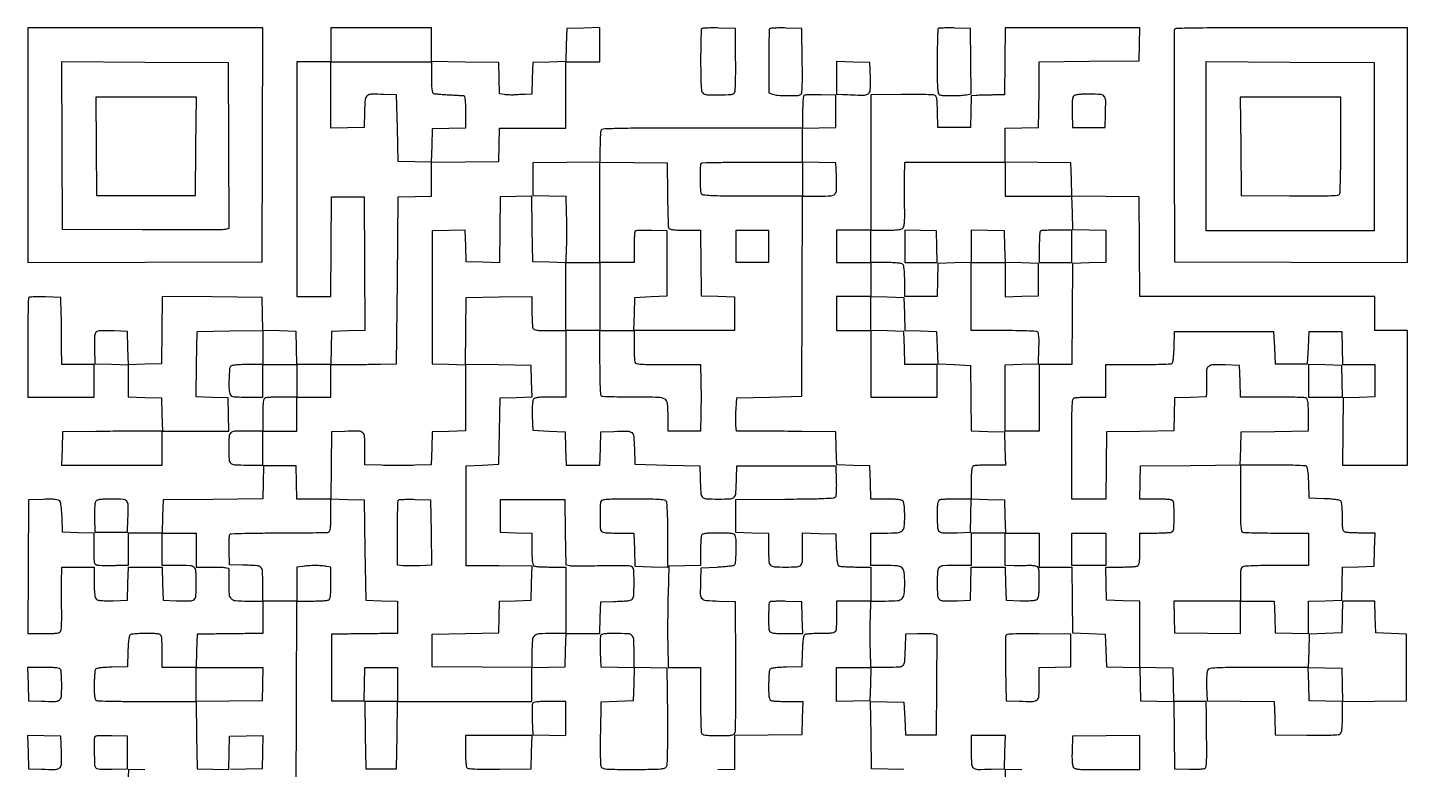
# Model space of a CAD drawing. Extents: x 179 to 1071, y 112 to 1107.
# Drawn here: x 179 to 1071, y 627 to 1107 of the extents above; entities that cross this region are included whole.
import ezdxf

# ---------------------------------------------------------------- set-up
doc = ezdxf.new("R2010")
doc.units = 0

msp = doc.modelspace()

# ---------------------------------------------------------------- linework, layer by layer
for points in [[(179, 1030.993714), (179, 954.987428), (254.75, 955.243714), (330.5, 955.5), (330.756286, 1031.25), (331.012572, 1107), (255.006286, 1107), (179, 1107)], [(223.235953, 1030.25), (223.5, 998.5), (255.5, 998.5), (287.5, 998.5), (287.764047, 1030.25), (288.028094, 1062), (255.5, 1062), (222.971906, 1062)], [(658, 965.5), (658, 955), (647.5, 955), (637, 955), (637, 965.5), (637, 976), (647.5, 976), (658, 976)], [(746, 965.534983), (746, 955), (756.534983, 955), (767.069966, 955), (766.784983, 965.25), (766.5, 975.5), (756.25, 975.784983), (746, 976.069966)], [(789, 965.533832), (789, 955), (800, 955), (811, 955), (811, 943.966168), (811, 932.932337), (821.75, 933.216168), (832.5, 933.5), (832.5, 944), (832.5, 954.5), (821.784613, 954.783481), (811.069227, 955.066961), (810.784613, 965.283481), (810.5, 975.5), (799.75, 975.783832), (789, 976.067663)], [(1007, 878.533832), (1007, 868), (1018.034983, 868), (1029.069966, 868), (1028.784983, 878.25), (1028.5, 888.5), (1017.75, 888.783832), (1007, 889.067663)], [(876, 769.5), (876, 759), (865, 759), (854, 759), (854, 769.5), (854, 780), (865, 780), (876, 780)], [(330.783832, 682.25), (330.5, 671.5), (309.25, 671.230112), (288, 670.960225), (288, 681.980112), (288, 693), (309.533832, 693), (331.067663, 693)], [(723.783832, 682.25), (723.5, 671.5), (712.75, 671.216168), (702, 670.932337), (702, 681.966168), (702, 693), (713.033832, 693), (724.067663, 693)], [(1028.784178, 681.715822), (1029.068357, 670.931643), (1018.284178, 671.215822), (1007.5, 671.5), (1007.215822, 682.284178), (1006.931643, 693.068357), (1017.715822, 692.784178), (1028.5, 692.5)]]:
    msp.add_lwpolyline(points, close=True)
for points in [[(375, 1096), (375, 1085), (364, 1085), (353, 1085), (353, 1009), (353, 933), (363.986147, 933), (374.972294, 933), (375.236147, 965.25), (375.5, 997.5), (386, 997.5), (396.5, 997.5), (396.760597, 954.283939), (397.021194, 911.067878), (386.260597, 910.783939), (375.5, 910.5), (375.216168, 899.75), (374.932337, 889), (364, 889), (353.067663, 889), (352.783832, 899.75), (352.5, 910.5), (341.783492, 910.783492), (331.066984, 911.066984), (330.783492, 921.783492), (330.5, 932.5), (298.269541, 932.763827), (266.039082, 933.027655), (265.769541, 911.263827), (265.5, 889.5), (254.784171, 889.216515), (244.068343, 888.93303), (243.784171, 899.716515), (243.5, 910.5), (235, 910.795054, 0.009619), (225.971409, 910.934656, 0.179386), (223.349379, 909.951391, 0.210395), (222.214168, 907.5543, 0.013848), (222.215323, 899.722245), (222.5, 889.5), (233.25, 889.216168), (244, 888.932337), (244, 878.5), (244, 868.067663), (254.75, 867.783832), (265.5, 867.5), (265.783832, 856.75), (266.067663, 846), (255.283832, 845.960909, 0.000784), (249.708194, 845.931953, 0.000245), (241.352126, 845.871347, 0.000245), (232.022277, 845.794522, 0.000271), (223, 845.710909), (201.5, 845.5), (201.216168, 834.75), (200.932337, 824), (233.466168, 824), (266, 824), (266, 835), (266, 846), (287.533832, 846), (309.067663, 846), (308.783832, 856.75), (308.5, 867.5), (298.230215, 867.785202), (287.96043, 868.070403), (288.230215, 889.285202), (288.5, 910.5), (309.75, 910.769888), (331, 911.039775), (331, 900.019888), (331, 889), (321.122445, 889, 0.008007), (316.650849, 888.928383, 0.020508), (313.422515, 888.692167, 0.023985), (311.153003, 888.321231, 0.168891), (310.209897, 887.75, 0.156278), (309.465854, 885.895407, 0.009772), (309.155528, 879.926116, 0.014685), (309.137509, 873.979564, 0.054947), (309.643819, 870.283001, 0.131374), (310.3589, 868.99603, 0.150395), (311.587502, 868.318709, 0.047649), (314.030262, 868.048777, 0.003707), (320.608408, 868), (331, 868), (331, 878.5), (331, 889), (342, 889), (353, 889), (353, 878.5), (353, 868), (343.581787, 868, 0.005951), (339.859224, 867.955695, 0.007831), (336.465525, 867.821697, 0.005915), (333.638111, 867.632106, 0.07203), (332.581787, 867.393011, 0.205218), (331.76761, 866.601595, 0.063068), (331.30265, 864.913621, 0.030363), (331.059586, 861.960143, 0.005351), (331, 856.393011), (331, 846), (320.616631, 846, 0.011737), (312.771617, 845.815814, 0.179999), (310.322049, 844.771099, 0.191575), (309.228611, 842.405154, 0.013589), (309.027309, 835, 0.013589), (309.228611, 827.594846, 0.191575), (310.322049, 825.228901, 0.179999), (312.771617, 824.184186, 0.011737), (320.616631, 824), (331, 824), (331, 835), (331, 846), (342, 846), (353, 846), (353, 857), (353, 868), (364, 868), (375, 868), (375, 878.5), (375, 889), (385.75, 889.046894, 0.001159), (390.626468, 889.079466, 0.000692), (396.426563, 889.139675, 0.000693), (402.202902, 889.215634, 0.001202), (407, 889.296894), (417.5, 889.5), (418, 943.5), (418.5, 997.5), (429.25, 997.783832), (440, 998.067663), (440, 1009.014329), (440, 1019.960995), (461.75, 1020.230498), (483.5, 1020.5), (483.783832, 1031.25), (484.067663, 1042), (505.533832, 1042), (527, 1042), (527, 1063.5), (527, 1085), (538, 1085), (549, 1085), (549, 1096.033832), (549, 1107.067663), (538.25, 1106.783832), (527.5, 1106.5), (527.216508, 1095.783492), (526.933016, 1085.066984), (516.216508, 1084.783492), (505.5, 1084.5), (505.215017, 1074.25), (504.930034, 1064), (500.715017, 1063.843476, 0.002129), (498.881845, 1063.767583, 0.00158), (496.856911, 1063.6687, 0.001596), (494.94623, 1063.563226, 0.003605), (493.5, 1063.468292, -0.018962), (492.119354, 1063.420172, -0.01056), (490.436432, 1063.460906, -0.010521), (488.73306, 1063.57411, -0.016749), (487.283599, 1063.750205), (484.067198, 1064.25078), (483.783599, 1074.37539), (483.5, 1084.5), (461.75, 1084.769502), (440, 1085.039005), (440, 1096.019502), (440, 1107), (407.5, 1107), (375, 1107)], [(614.617795, 1106.190596, 0.131255), (614.398667, 1105.463076, 0.001222), (614.234125, 1099.809151, 0.004019), (614.112578, 1093.279106, 0.002576), (614.071475, 1085.695891, 0.00308), (614.129142, 1075.909693, 0.012714), (614.350953, 1069.994181, 0.015388), (614.713354, 1066.136889, 0.166758), (615.390671, 1064.752186, 0.187509), (618.070701, 1063.572402, 0.014855), (625.980016, 1063.459567, 0.013374), (633.930087, 1063.795167, 0.241616), (636.043977, 1065.071156, 0.128503), (636.389585, 1066.196502, 0.002822), (636.600903, 1071.94877, 0.00624), (636.72693, 1078.724975, 0.004153), (636.709931, 1086.494183), (636.5, 1106.5), (625.829428, 1106.783026, 0.00779), (621.700647, 1106.828188, 0.012038), (618.1344, 1106.725748, 0.006424), (615.176175, 1106.531295, 0.23909)], [(658.620026, 1106.194205, 0.131462), (658.401069, 1105.466184, 0.001155), (658.235584, 1099.64431, 0.003905), (658.11268, 1092.928334, 0.002498), (658.069806, 1085.123999), (658.059743, 1064.927784), (660.594971, 1063.963892, 0.07563), (663.883436, 1063.254905, 0.013602), (670.16317, 1063.040228, 0.010708), (676.495779, 1063.131709, 0.133198), (678.77083, 1063.837204, 0.230932), (679.427241, 1064.904588, 0.012869), (679.714887, 1068.908791, 0.012029), (679.849994, 1075.071549, 0.002701), (679.77083, 1085.571891), (679.5, 1106.5), (669.330091, 1106.784099, 0.008166), (665.393338, 1106.829756, 0.012573), (661.988922, 1106.728008, 0.006967), (659.173442, 1106.533552, 0.237925)], [(810.769502, 1085.27093), (810.5, 1063.54186), (803, 1063.441385, 0.001505), (799.892804, 1063.390405, 0.001466), (796.758714, 1063.320353, 0.001444), (794.005331, 1063.242775, 0.005478), (792.284983, 1063.170455), (789.069966, 1063), (788.784983, 1052.75), (788.5, 1042.5), (778, 1042.5), (767.5, 1042.5), (767.21564, 1052.693518, 0.005268), (767.000034, 1058.30174, 0.034022), (766.669594, 1061.113581, 0.078557), (766.121675, 1062.653746, 0.20063), (765.21564, 1063.380757, 0.064252), (763.948482, 1063.574706, 0.001667), (758.202407, 1063.690902, 0.003501), (751.442168, 1063.757724, 0.002382), (743.75, 1063.743256), (724, 1063.612033), (724, 1019.806016), (724, 976), (713, 976), (702, 976), (702, 965.5), (702, 955), (713, 955), (724, 955), (724, 944), (724, 933), (713, 933), (702, 933), (702, 922), (702, 911), (713, 911), (724, 911), (724, 889.5), (724, 868), (745.5, 868), (767, 868), (767, 878.5), (767, 889), (756.533832, 889), (746.067663, 889), (745.783832, 899.75), (745.5, 910.5), (734.75, 910.783832), (724, 911.067663), (724, 922.067663), (724, 933.067663), (734.75, 932.783832), (745.5, 932.5), (745.783481, 921.784613), (746.066961, 911.069227), (756.283481, 910.784613), (766.5, 910.5), (767, 900), (767.5, 889.5), (778, 889), (788.5, 888.5), (788.76979, 867.283631), (789.03958, 846.067262), (799.76979, 845.783631), (810.5, 845.5), (810.783832, 834.75), (811.067663, 824), (801.615619, 824, 0.00593), (797.880092, 823.955696, 0.007809), (794.475463, 823.821697, 0.005887), (791.638889, 823.632128, 0.0721), (790.581787, 823.393011, 0.205218), (789.76761, 822.601595, 0.063068), (789.30265, 820.913621, 0.030363), (789.059586, 817.960143, 0.005351), (789, 812.393011), (789, 802), (779.581787, 802, 0.005951), (775.859224, 801.955695, 0.007831), (772.465525, 801.821697, 0.005915), (769.638111, 801.632106, 0.07203), (768.581787, 801.393011, 0.201), (767.772602, 800.619099, 0.065386), (767.305418, 798.996718, 0.031694), (767.060638, 796.171455, 0.005765), (767, 790.912063, 0.014882), (767.224078, 783.385105, 0.208519), (768.424495, 781.025831, 0.172963), (771.078858, 780.067594, 0.009652), (780, 780.204946), (788.5, 780.5), (788.784171, 791.283485), (789.068343, 802.06697), (799.784171, 801.783485), (810.5, 801.5), (810.783832, 790.75), (811.067663, 780), (800.033832, 780), (789, 780), (789, 769.5), (789, 759), (780.25, 758.986345, 0.009158), (771.045822, 758.803372, 0.171713), (768.395485, 757.750009, 0.202334), (767.213212, 755.321825, 0.013459), (767, 747.402421, 0.013491), (767.21391, 739.475981, 0.204218), (768.402094, 737.058713, 0.178421), (771.042866, 736.070994, 0.009873), (780, 736.204946), (788.5, 736.5), (788.783832, 747.25), (789.067663, 758), (800, 758), (810.932337, 758), (811.216168, 747.25), (811.5, 736.5), (820.850715, 736.211141, 0.009044), (824.957683, 736.15859, 0.018924), (828.150171, 736.296386, 0.020746), (830.513859, 736.587315, 0.132968), (831.600715, 737.083586, 0.153991), (832.271042, 738.12368, 0.035165), (832.685067, 740.202346, 0.024214), (832.92979, 743.338126, 0.007366), (833, 748.103393, 0.003904), (832.95082, 754.402696, 0.052194), (832.674354, 756.6973, 0.161068), (831.971963, 757.859574, 0.115993), (830.615453, 758.560379, 0.02878), (829.496557, 758.773664, 0.015198), (828.089639, 758.915428, 0.015075), (826.636438, 758.973414, 0.022481), (825.365453, 758.928631, -0.013518), (823.881492, 758.849699, -0.004222), (821.652664, 758.810328, -0.004216), (819.161576, 758.808364, -0.004644), (816.75, 758.8492), (811, 759), (811, 769.5), (811, 780), (822, 780), (833, 780), (833, 769), (833, 758), (843.480112, 758), (853.960225, 758), (854.230112, 736.75), (854.5, 715.5), (865, 715), (875.5, 714.5), (876, 704), (876.5, 693.5), (887.216508, 693.216508), (897.933016, 692.933016), (898.216508, 682.216508), (898.5, 671.5), (909.230591, 671.216365), (919.961183, 670.93273), (920.230591, 649.216365), (920.5, 627.5), (929.910352, 627.210352, 0.009149), (933.868244, 627.160981, 0.017184), (937.063721, 627.289472, 0.015826), (939.500656, 627.549258, 0.163316), (940.39335, 627.99335, 0.172328), (940.860579, 628.975351, 0.010518), (941.129963, 632.262918, 0.01301), (941.281209, 636.61919, 0.006028), (941.262132, 642.282998, -0.000588), (941.181941, 647.91128, -0.00049), (941.109596, 653.894068, -0.000494), (941.054145, 659.371078, -0.001344), (941.029135, 663.25), (941, 671), (930.533832, 671), (920.067663, 671), (919.783832, 681.75), (919.5, 692.5), (908.75, 692.783832), (898, 693.067663), (898, 714.5), (898, 735.932337), (887.25, 736.216168), (876.5, 736.5), (876.216168, 747.25), (875.932337, 758), (885.384381, 758, 0.00593), (889.119908, 758.044304, 0.007809), (892.524537, 758.178303, 0.005887), (895.361111, 758.367872, 0.0721), (896.418213, 758.606989, 0.205218), (897.23239, 759.398405, 0.063068), (897.69735, 761.086379, 0.030363), (897.940414, 764.039857, 0.005351), (898, 769.606989), (898, 780), (907.418213, 780, 0.005951), (911.140776, 780.044305, 0.007831), (914.534475, 780.178303, 0.005915), (917.361889, 780.367894, 0.07203), (918.418213, 780.606989, 0.293407), (919.908548, 782.635663, 0.015702), (920.17128, 791, 0.015702), (919.908548, 799.364337, 0.293407), (918.418213, 801.393011, 0.0721), (917.361111, 801.632128, 0.005887), (914.524537, 801.821697, 0.007809), (911.119908, 801.955696, 0.00593), (907.384381, 802), (897.932337, 802), (898.216168, 812.75), (898.5, 823.5), (930.75, 823.763853), (963, 824.027706), (963, 802.620842, 0.002043), (963.04956, 790.491408, 0.015891), (963.275562, 784.837503, 0.029989), (963.69608, 781.662773, 0.258737), (964.581787, 780.606989, 0.083055), (965.779435, 780.363369, 0.001841), (971.696775, 780.178303, 0.004125), (978.642891, 780.043995, 0.002771), (986.581787, 780), (1007, 780), (1007, 769.5), (1007, 759), (987.25, 758.986345, 0.002828), (979.520026, 758.937274, 0.004004), (972.640625, 758.799577, 0.002319), (966.846412, 758.61028, 0.056194), (965.25, 758.369714, 0.137931), (963.983603, 757.617521, 0.142773), (963.315535, 756.325037, 0.044869), (963.048415, 753.759833, 0.00352), (963, 746.883369), (963, 736), (941.465017, 736), (919.930034, 736), (920.215017, 725.75), (920.5, 715.5), (941.75, 715.230112), (963, 714.960225), (963, 725.480112), (963, 736), (973.965017, 736), (984.930034, 736), (985.215017, 725.75), (985.5, 715.5), (996.25, 715.216168), (1007, 714.932337), (1007, 725.432337), (1007, 735.932337), (1017.75, 736.216168), (1028.5, 736.5), (1028.783481, 747.215387), (1029.066961, 757.930773), (1039.283481, 758.215387), (1049.5, 758.5), (1049.783832, 769.25), (1050.067663, 780), (1041.115619, 780, -0.006254), (1037.571673, 780.044329, -0.008136), (1034.328588, 780.178303, -0.006308), (1031.627025, 780.368199, -0.071023), (1030.581787, 780.606989, -0.195813), (1029.778789, 781.359783, -0.068138), (1029.309025, 782.906532, -0.033385), (1029.062015, 785.582498, -0.006325), (1029, 790.484544, 0.008505), (1028.927386, 794.753213, 0.022826), (1028.685644, 797.781358, 0.029015), (1028.29689, 799.878173, 0.160543), (1027.695876, 800.837437, 0.131421), (1026.740901, 801.277004, 0.010763), (1024.000112, 801.687053, 0.013854), (1020.65896, 802.019842, 0.010217), (1016.945876, 802.209882), (1007.5, 802.5), (1007.211195, 812.464966, 0.00836), (1007.012968, 816.800174, 0.019108), (1006.684251, 820.055937, 0.01918), (1006.262532, 822.411, 0.199883), (1005.711195, 823.199653, 0.131314), (1004.725132, 823.510072, 0.002044), (998.750538, 823.747767, 0.005281), (991.769247, 823.923129, 0.003454), (983.716168, 823.984687), (962.932337, 824), (963.216168, 834.75), (963.5, 845.5), (985.25, 845.769502), (1007, 846.039005), (1007, 856.412514, 0.005366), (1006.940377, 861.968078, 0.030411), (1006.697251, 864.916741, 0.063154), (1006.232207, 866.602242, 0.205063), (1005.418213, 867.393011, 0.083039), (1004.220809, 867.636622, 0.001846), (998.313501, 867.821697, 0.004131), (991.37868, 867.956005, 0.002776), (983.453196, 868), (963.069966, 868), (962.784983, 878.25), (962.5, 888.5), (953.149285, 888.788859, 0.014275), (945.476038, 888.806766, 0.15095), (942.544212, 887.816111, 0.21555), (941.215501, 885.499249, 0.032998), (941.051326, 880.051361, -0.003258), (941.130753, 877.344034, -0.003226), (941.175208, 874.626926, -0.003166), (941.183712, 872.248847, -0.01248), (941.143134, 870.784983), (941, 868.069966), (930.75, 867.784983), (920.5, 867.5), (920.216365, 856.769409), (919.93273, 846.038817), (898.216365, 845.769409), (876.5, 845.5), (876.230498, 823.75), (875.960995, 802), (864.980498, 802), (854, 802), (854, 834.393011, -0.001243), (854.046481, 853.08678, -0.010731), (854.266892, 861.42282, -0.016522), (854.654033, 866.195595, -0.279562), (855.581787, 867.393011, -0.07203), (856.638111, 867.632106, -0.005915), (859.465525, 867.821697, -0.007831), (862.859224, 867.955695, -0.005951), (866.581787, 868), (876, 868), (876, 878.5), (876, 889), (896.75, 889.015313, 0.003459), (904.790108, 889.076871, 0.005289), (911.760476, 889.252233, 0.002049), (917.725297, 889.489938, 0.131294), (918.711195, 889.800347, 0.199883), (919.262532, 890.589, 0.01918), (919.684251, 892.944063, 0.019108), (920.012968, 896.199826, 0.00836), (920.211195, 900.535034), (920.5, 910.5), (952.5, 910.5), (984.5, 910.5), (985, 900), (985.5, 889.5), (996, 889.5), (1006.5, 889.5), (1007, 900), (1007.5, 910.5), (1018, 910.5), (1028.5, 910.5), (1028.783832, 899.75), (1029.067663, 889), (1039.533832, 889), (1050, 889), (1050, 878.534983), (1050, 868.069966), (1039.75, 867.784983), (1029.5, 867.5), (1029.230498, 845.75), (1028.960995, 824), (1049.980498, 824), (1071, 824), (1071, 867.5), (1071, 911), (1060.5, 911), (1050, 911), (1050, 922), (1050, 933), (974.013853, 933), (898.027706, 933), (897.763853, 965.25), (897.5, 997.5), (875.783635, 997.769409), (854.06727, 998.038817), (853.783635, 1008.769409), (853.5, 1019.5), (832.25, 1019.769888), (811, 1020.039775), (811, 1030.986056), (811, 1041.932337), (821.75, 1042.216168), (832.5, 1042.5), (832.703106, 1053, 0.0012), (832.784366, 1057.796148, 0.000692), (832.860325, 1063.569368, 0.000692), (832.920535, 1069.365028, 0.001159), (832.953106, 1074.236147), (833, 1084.972294), (865.25, 1085.236147), (897.5, 1085.5), (897.783832, 1096.25), (898.067663, 1107), (854.553334, 1107), (811.039005, 1107)], [(767.699448, 1106.366114, 0.188983), (767.415913, 1105.717021, 0.001411), (767.205463, 1099.783766, 0.005002), (767.050472, 1092.935803, 0.003156), (767, 1084.940322, 0.002127), (767.049862, 1073.217204, 0.016378), (767.276401, 1067.729626, 0.031272), (767.699375, 1064.650968, 0.256762), (768.581787, 1063.606989, 0.082626), (770.980497, 1063.116924, 0.00948), (776.510306, 1063.019072, 0.012035), (782.124726, 1063.161339, 0.037015), (785.894513, 1063.628903), (789.039025, 1064.257805), (788.769513, 1085.378903), (788.5, 1106.5), (778.449448, 1106.782781, 0.006672), (774.547259, 1106.840477, 0.010046), (771.145783, 1106.777033, 0.005301), (768.300668, 1106.636532, 0.183378)], [(920.460009, 1105.75, 0.090591), (920.266358, 1104.709509, 0.000109), (920.198937, 1082.982812, 0.000984), (920.176611, 1058.652573, 0.000605), (920.241394, 1030), (920.5, 955.5), (995.75, 955.243674), (1071, 954.987348), (1071, 1030.993674), (1071, 1107), (995.968615, 1107, 0.000668), (957.448289, 1106.948566, 0.003471), (936.19131, 1106.744245, 0.001205), (921.475143, 1106.465155, 0.305157)], [(308.758677, 1030.77123), (309.017354, 977.04246), (306.758677, 976.494347, -0.057902), (304.987826, 976.276519, -0.000418), (290.035361, 976.188577, -0.001589), (272.903102, 976.156579, -0.001017), (253, 976.223117), (201.5, 976.5), (201.241383, 1030.758691), (200.982767, 1085.017383), (254.741383, 1084.758691), (308.5, 1084.5)], [(440, 1074.968615, 0.006957), (440.0653, 1070.27575, 0.022702), (440.29254, 1067.177957, 0.029285), (440.656302, 1065.14634, 0.251248), (441.25, 1064.480297, 0.060759), (442.104753, 1064.280984, 0.003997), (444.629687, 1064.028345, 0.005746), (447.653117, 1063.785222, 0.004258), (451, 1063.583389, -0.000076), (454.346933, 1063.409635, -0.000103), (457.370313, 1063.251593, -0.000069), (459.908916, 1063.118017, -0.001149), (460.75, 1063.071707, -0.325518), (461.357264, 1062.573867, -0.03417), (461.718429, 1060.658577, -0.023484), (461.939337, 1057.557229, -0.006038), (462, 1052.533832), (462, 1042.067663), (451.25, 1041.783832), (440.5, 1041.5), (440.215829, 1030.716515), (439.931657, 1019.93303), (429.215829, 1020.216515), (418.5, 1020.5), (418, 1042), (417.5, 1063.5), (409.503355, 1063.796504, 0.010944), (401.041159, 1063.924926, 0.179106), (398.432921, 1062.939704, 0.195806), (397.211819, 1060.526579, 0.013482), (396.784869, 1052.7397), (396.5, 1042.5), (385.75, 1042.216168), (375, 1041.932337), (375, 1063.466168), (375, 1085), (407.5, 1085), (440, 1085)], [(702, 1074.533832), (702, 1064), (705.75, 1063.821362, 0.004715), (719.062448, 1063.312972, 0.140473), (722.293887, 1064.1394, 0.254288), (723.715604, 1066.493653, 0.018317), (723.783598, 1074.375418), (723.5, 1084.5), (712.75, 1084.783832), (702, 1085.067663)], [(1049.5, 1030), (1049.5, 975.5), (995.211905, 975.5), (940.92381, 975.5), (940.942857, 1025.75, -0.000032), (940.951538, 1045.331386, -0.000047), (940.961905, 1062.563467, -0.000022), (940.972765, 1077.239555, -0.00086), (940.980952, 1080.508612), (941, 1085.017225), (995.25, 1084.758612), (1049.5, 1084.5)], [(855.083586, 1062.600715, 0.132968), (854.587315, 1061.513859, 0.020746), (854.296386, 1059.150171, 0.018924), (854.15859, 1055.957683, 0.009044), (854.211141, 1051.850715), (854.5, 1042.5), (865, 1042.5), (875.5, 1042.5), (875.795054, 1051, 0.009434), (875.935621, 1059.878464, 0.166991), (875.008756, 1062.549849, 0.213017), (872.711197, 1063.763986, 0.016598), (865.603393, 1064, 0.007965), (861.111942, 1063.928446, 0.0251), (858.110136, 1063.681597, 0.036156), (856.103913, 1063.265468, 0.151461)], [(963.235953, 1030.25), (963.5, 998.5), (994.93202, 998.235498, 0.001697), (1010.901959, 998.155315, 0.00816), (1019.995146, 998.288929, 0.006635), (1026.009704, 998.555446, 0.241447), (1027.166708, 999.235498, 0.134731), (1027.492293, 1000.296498, 0.001088), (1027.738089, 1009.161365, 0.003824), (1027.920853, 1019.372002, 0.002438), (1027.984687, 1031.25), (1028, 1062), (995.485953, 1062), (962.971906, 1062)], [(592.657243, 999.212913, 0.002528), (592.758169, 991.332637, 0.003791), (592.933199, 984.455427, 0.001596), (593.146108, 978.579611, 0.081932), (593.375858, 977.462913, 0.218991), (594.127778, 976.729098, 0.051245), (595.882154, 976.300449, 0.028277), (598.829531, 976.062083, 0.00604), (603.968615, 976), (614, 976), (614.074274, 965.25, 0.00076), (614.115378, 960.373532, 0.000454), (614.178349, 954.573437, 0.000454), (614.251555, 948.797094, 0.000788), (614.324274, 944), (614.5, 933.5), (625.25, 933.216168), (636, 932.932337), (636, 921.966168), (636, 911), (603.5, 911), (571, 911), (571, 901.581787, 0.005951), (571.044305, 897.859224, 0.007831), (571.178303, 894.465525, 0.005915), (571.367894, 891.638111, 0.07203), (571.606989, 890.581787, 0.257072), (572.652807, 889.698864, 0.031071), (575.746158, 889.276269, 0.016301), (581.259227, 889.049814, 0.002113), (593.044605, 889), (613.875232, 889), (614.187616, 878.099893, -0.004492), (614.28481, 873.158517, -0.002693), (614.3159, 867.287974, -0.002696), (614.283863, 861.445953, -0.004692), (614.185662, 856.599893), (613.871323, 846), (603.435662, 846), (593, 846), (593, 855.065741, 0.021818), (592.619059, 863.791486, 0.243585), (590.813836, 866.638352, 0.127981), (586.804504, 867.761932, 0.004747), (570.973073, 867.906976, -0.002845), (563.235184, 867.948436, -0.004409), (556.556718, 868.081133, -0.001463), (550.7972, 868.263263, -0.130492), (549.985142, 868.509183, -0.244389), (549.552322, 869.234785, -0.003194), (549.26903, 874.670478, -0.007692), (549.064411, 881.421815, -0.003729), (549, 890.059017), (549, 911), (538, 911), (527, 911), (527, 933), (527, 955), (538, 955), (549, 955), (549, 987.519502), (549, 1020.039005), (570.75, 1019.769502), (592.5, 1019.5)], [(680, 1009), (680, 998), (647.606989, 998, -0.001243), (628.91322, 998.046481, -0.010731), (620.57718, 998.266892, -0.016522), (615.804405, 998.654033, -0.279562), (614.606989, 999.581787, -0.086595), (614.083943, 1002.248955, -0.005978), (614.015137, 1009.950674, -0.003449), (614.094835, 1017.984992, -0.194545), (614.666667, 1019.333333, -0.193094), (615.302979, 1019.605296, -0.000554), (624.635417, 1019.804167, -0.00312), (635.222833, 1019.95197, -0.00193), (647.666667, 1020), (680, 1020)], [(811, 1009), (811, 998), (832.466168, 998), (853.932337, 998), (854.216168, 987.25), (854.5, 976.5), (865.25, 976.216168), (876, 975.932337), (876, 965.5), (876, 955.067663), (865.25, 954.783832), (854.5, 954.5), (854.236336, 921.75), (853.972671, 889), (843.486336, 889), (833, 889), (833, 867.5), (833, 846), (822, 846), (811, 846), (811, 867.466168), (811, 888.932337), (821.75, 889.216168), (832.5, 889.5), (832.788231, 899.417355, 0.006827), (832.861823, 904.195195, 0.023663), (832.721018, 907.282937, 0.033714), (832.395734, 909.294865, 0.19692), (831.788231, 910.152042, 0.130355), (830.746653, 910.481245, 0.002279), (824.783105, 910.733781, 0.005584), (817.795482, 910.919661, 0.003672), (809.75, 910.984687), (789, 911), (789, 933.033832), (789, 955.067663), (778.25, 954.783832), (767.5, 954.5), (767.216168, 943.75), (766.932337, 933), (756.466168, 933), (746, 933), (746, 942.8, 0.008695), (745.925705, 947.071747, 0.018472), (745.688776, 950.369558, 0.019349), (745.328068, 952.799696, 0.150969), (744.8, 953.8, 0.150969), (743.799696, 954.328068, 0.019349), (741.369558, 954.688776, 0.018472), (738.071747, 954.925705, 0.008695), (733.8, 955), (724, 955), (724, 965.5), (724, 976), (733.877555, 976, 0.007086), (738.779627, 976.069478, 0.025825), (741.880678, 976.318041, 0.040516), (743.894965, 976.752873, 0.147167), (744.974344, 977.469086, 0.130772), (745.515866, 978.641621, 0.021773), (745.838241, 981.125842, 0.018684), (746.004389, 984.574156, 0.007851), (745.981535, 989.219086, -0.002504), (745.908486, 993.897152, -0.001473), (745.865636, 999.490919, -0.001473), (745.855752, 1005.081758, -0.002516), (745.884747, 1009.75), (746, 1020), (778.5, 1020), (811, 1020)], [(571.699448, 975.366114, 0.176241), (571.420111, 974.767337, 0.005323), (571.205463, 971.983588, 0.009942), (571.050687, 968.652202, 0.006636), (571, 964.833333), (571, 955), (560, 955), (549, 955), (549, 933), (549, 911), (559.966168, 911), (570.932337, 911), (571.216168, 921.75), (571.5, 932.5), (582, 933), (592.5, 933.5), (592.5, 954.5), (592.5, 975.5), (582.449448, 975.782781, 0.006672), (578.547259, 975.840477, 0.010046), (575.145783, 975.777033, 0.005301), (572.300668, 975.636532, 0.183378)], [(833.666667, 975.333333, 0.177413), (833.400114, 974.758552, 0.004912), (833.195833, 971.973958, 0.009526), (833.048294, 968.649913, 0.006327), (833, 964.833333), (833, 955), (843.5, 955), (854, 955), (854, 965.5), (854, 976), (844.166667, 976, 0.006327), (840.350087, 975.951706, 0.009526), (837.026042, 975.804167, 0.004912), (834.241448, 975.599886, 0.177413)], [(179.699448, 932.366114, 0.192683), (179.414306, 931.700427, 0.000626), (179.205463, 922.521088, 0.003318), (179.0504, 912.087695, 0.002056), (179, 899.833333), (179, 868), (200.5, 868), (222, 868), (222, 878.5), (222, 889), (211.5, 889), (201, 889), (200.953106, 900.25, 0.001132), (200.920497, 905.319391, 0.000699), (200.860325, 911.279688, 0.000701), (200.784374, 917.168766, 0.001261), (200.703106, 922), (200.5, 932.5), (190.449448, 932.782781, 0.006672), (186.547259, 932.840477, 0.010046), (183.145783, 932.777033, 0.005301), (180.300668, 932.636532, 0.183378)], [(223.083586, 800.600715, 0.132968), (222.587315, 799.513859, 0.020746), (222.296386, 797.150171, 0.018924), (222.15859, 793.957683, 0.009044), (222.211141, 789.850715), (222.5, 780.5), (233, 780.5), (243.5, 780.5), (243.795054, 789, 0.009434), (243.935621, 797.878464, 0.166991), (243.008756, 800.549849, 0.213017), (240.711197, 801.763986, 0.016598), (233.603393, 802, 0.007965), (229.111942, 801.928446, 0.0251), (226.110136, 801.681597, 0.036156), (224.103913, 801.265468, 0.151461)], [(439.769656, 780.329691), (440.039312, 759.159383), (432.769656, 758.829691, -0.005754), (429.711407, 758.726243, -0.005138), (426.533899, 758.688017, -0.00516), (423.67788, 758.71248, -0.015924), (421.75, 758.810365), (418, 759.120731), (418, 779.893699, -0.003149), (418.050472, 787.907057, -0.004992), (418.205463, 794.77007, -0.001405), (418.415903, 800.716915, -0.189008), (418.699448, 801.366114, -0.183378), (419.300668, 801.636532, -0.005301), (422.145783, 801.777033, -0.010046), (425.547259, 801.840477, -0.006672), (429.449448, 801.782781), (439.5, 801.5)], [(549.598268, 800.395485, 0.085424), (549.102142, 797.896383, 0.006501), (549.015551, 790.990485, 0.006512), (549.108682, 784.085514, 0.08518), (549.606989, 781.581787, 0.20495), (550.397282, 780.767927, 0.063217), (552.080966, 780.302822, 0.030446), (555.026092, 780.059651, 0.005377), (560.573157, 780), (570.932337, 780), (571.216168, 769.25), (571.5, 758.5), (582.205137, 758.216623), (592.910274, 757.933247), (592.886214, 778.697207, 0.00381), (592.809666, 787.416247, 0.007916), (592.590477, 794.214376, 0.004497), (592.285132, 799.560042, 0.157962), (591.827494, 800.707857, 0.195969), (590.647935, 801.338593, 0.011408), (586.495742, 801.676447, 0.011529), (580.331244, 801.894248, 0.003065), (570.494685, 801.954545, 0.002219), (559.112818, 801.90404, 0.016401), (553.691208, 801.677975, 0.030405), (550.625008, 801.260685, 0.257563)], [(614.606989, 778.418213, 0.070866), (614.368246, 777.374672, 0.00637), (614.178303, 774.691626, 0.008183), (614.044332, 771.470775, 0.006301), (614, 767.953196), (614, 759.069966), (603.75, 758.784983), (593.5, 758.5), (593, 740.5, 0.003235), (592.830265, 732.533021, 0.002192), (592.735405, 723.454687, 0.002208), (592.720948, 714.683957, 0.004415), (592.801378, 707.75), (593.102757, 693), (603.551378, 693), (614, 693), (614, 672.581787, 0.002771), (614.043995, 664.642891, 0.004125), (614.178303, 657.696775, 0.001841), (614.363369, 651.779435, 0.083055), (614.606989, 650.581787, 0.205067), (615.397773, 649.767789, 0.063152), (617.083331, 649.302747, 0.03041), (620.032106, 649.059622, 0.005366), (625.587937, 649, 0.003699), (632.137396, 649.048454, 0.047361), (634.57384, 649.316188, 0.151917), (635.783471, 649.985879, 0.137468), (636.458417, 651.25, 0.052221), (636.654651, 652.981524, 0.00057), (636.742266, 664.882812, 0.001783), (636.778744, 678.623376, 0.001159), (636.727469, 694.5), (636.5, 735.5), (625.760588, 735.783724, -0.012571), (617.550209, 736.207369, -0.196378), (615.085022, 737.442634, -0.179946), (614.078521, 740.097454, -0.010249), (614.204946, 749), (614.5, 757.5), (624.5, 758, 0.006908), (628.421662, 758.25044, 0.009562), (631.929688, 758.590774, 0.006561), (634.839447, 758.968104, 0.108507), (635.75, 759.309017, 0.237004), (636.646896, 760.8364, 0.007977), (637.003957, 768.030764, 0.013077), (637.056243, 775.016192, 0.087155), (636.393011, 778.418213, 0.204366), (635.605154, 779.231384, 0.063541), (633.93074, 779.696802, 0.030628), (631.003676, 779.940206, 0.005432), (625.5, 780, 0.005432), (619.996324, 779.940206, 0.030628), (617.06926, 779.696802, 0.063541), (615.394846, 779.231384, 0.204366)], [(658.699448, 735.366114, 0.193402), (658.114208, 733.994573, 0.004076), (658.015901, 726.475546, 0.006902), (658.080023, 719.256213, 0.086143), (658.606989, 716.581787, 0.205495), (659.399564, 715.767284, 0.062914), (661.091976, 715.302474, 0.030277), (664.054089, 715.059519, 0.005326), (669.641972, 715), (680.069966, 715), (679.784983, 725.25), (679.5, 735.5), (669.449448, 735.782781, 0.006672), (665.547259, 735.840477, 0.010046), (662.145783, 735.777033, 0.005301), (659.300668, 735.636532, 0.183378)], [(1028.784983, 725.75), (1028.5, 715.5), (1018, 715), (1007.5, 714.5), (1007.216168, 703.75), (1006.932337, 693), (975.088613, 693, 0.001554), (958.112587, 692.947244, 0.009039), (949.167491, 692.729897, 0.010179), (943.575801, 692.378678, 0.201405), (942.083586, 691.600715, 0.132968), (941.587315, 690.513859, 0.020746), (941.296386, 688.150171, 0.018924), (941.15859, 684.957683, 0.009044), (941.211141, 680.850715), (941.5, 671.5), (963.216365, 671.230591), (984.93273, 670.961183), (985.216365, 660.230591), (985.5, 649.5), (1005.87212, 649.228906, 0.003345), (1015.276081, 649.166681, 0.010005), (1021.705807, 649.29582, 0.008655), (1026.27761, 649.558532, 0.155745), (1027.62212, 650.10135, 0.156105), (1028.278354, 651.128867, 0.033525), (1028.686052, 653.230301, 0.023702), (1028.929574, 656.378116, 0.007454), (1029, 661.102156), (1029, 670.959423), (1049.75, 671.229712), (1070.5, 671.5), (1070.5, 693), (1070.5, 714.5), (1060.5, 715), (1050.5, 715.5), (1050.215017, 725.75), (1049.930034, 736), (1039.5, 736), (1029.069966, 736)], [(549.428774, 713.674983, 0.081654), (549.239658, 712.758353, 0.005045), (549.154817, 709.970602, 0.007376), (549.136178, 706.631743, 0.005394), (549.210159, 702.924983), (549.5, 693.5), (560.283485, 693.215829), (571.06697, 692.931657), (570.783485, 682.215829), (570.5, 671.5), (560, 671), (549.5, 670.5), (549.216289, 651, 0.002748), (549.147205, 643.368087, 0.003894), (549.175954, 636.576503, 0.002243), (549.270439, 630.853441, 0.055014), (549.477382, 629.281712, 0.212885), (550.481104, 627.98933, 0.096806), (552.570557, 627.347698, 0.024856), (556.979597, 627.10395, 0.001439), (570.495424, 627.068175, 0.001791), (583.153348, 627.116444, 0.020752), (588.106045, 627.358786, 0.058834), (590.694456, 627.904865, 0.190751), (592.009722, 629.018166, 0.114074), (592.482454, 630.765424, 0.003416), (592.712455, 638.370922, 0.005709), (592.831629, 648.314783, 0.002379), (592.775391, 661.731703), (592.5, 692.5), (581.75, 692.783832), (571, 693.067663), (571, 703.4172, 0.013116), (570.792909, 711.310359, 0.198206), (569.638865, 713.73772, 0.175421), (567.04762, 714.797864, 0.009848), (558.218615, 714.986345, 0.008634), (554.291512, 714.925005, 0.028811), (551.724948, 714.692115, 0.043113), (550.08363, 714.300411, 0.224655)], [(811.44072, 713.706115, 0.088107), (811.251972, 712.728097, 0.001281), (811.17894, 706.802215, 0.003474), (811.159558, 699.910382, 0.00228), (811.228584, 691.973), (811.5, 671.5), (820, 671.204946, 0.009911), (828.962726, 671.07159, 0.179309), (831.601462, 672.064186, 0.203503), (832.787682, 674.491055, 0.013279), (833, 682.484069), (833, 692.930034), (843.25, 693.215017), (853.5, 693.5), (853.5, 704), (853.5, 714.5), (832.712136, 714.733116, 0.00267), (822.285214, 714.794365, 0.012195), (816.226735, 714.649817, 0.012452), (812.301565, 714.362191, 0.28386)], [(179.216168, 682.25), (179.5, 671.5), (188, 671.204946, 0.009253), (196.835716, 671.06185, 0.161461), (199.524916, 671.960401, 0.216958), (200.752111, 674.202118, 0.018396), (201, 680.937265, 0.00629), (200.955668, 684.460948, 0.008172), (200.821697, 687.686947, 0.006355), (200.631765, 690.374278, 0.070903), (200.393011, 691.418213, 0.205485), (199.600474, 692.232706, 0.062919), (197.908208, 692.697521, 0.03028), (194.946379, 692.940479, 0.005326), (189.359179, 693), (178.932337, 693)], [(505.428774, 669.674983, 0.081654), (505.239658, 668.758353, 0.005045), (505.154817, 665.970602, 0.007376), (505.136178, 662.631743, 0.005394), (505.210159, 658.924983), (505.5, 649.5), (516.25, 649.216168), (527, 648.932337), (527, 659.966168), (527, 671), (516.468615, 671, 0.00619), (511.342601, 670.936534, 0.023677), (508.157558, 670.706476, 0.034741), (506.150647, 670.322788, 0.241018)], [(179.215822, 638.284178), (179.5, 627.5), (188, 627.204946, 0.009619), (197.028591, 627.065344, 0.179386), (199.650621, 628.048609, 0.210395), (200.785832, 630.4457, 0.013848), (200.784677, 638.277755), (200.5, 648.5), (189.715822, 648.784178), (178.931643, 649.068357)], [(222.699448, 648.366114, 0.196274), (222.044561, 646.807509, 0.004381), (222.033001, 638.511391, 0.005627), (222.184545, 630.374584, 0.13468), (222.847958, 628.211769, 0.19692), (223.705135, 627.604266, 0.033714), (225.717063, 627.278982, 0.023663), (228.804805, 627.138177, 0.006827), (233.582645, 627.211769), (243.5, 627.5), (243.5, 638), (243.5, 648.5), (233.449448, 648.782781, 0.006672), (229.547259, 648.840477, 0.010046), (226.145783, 648.777033, 0.005301), (223.300668, 648.636532, 0.183378)], [(462.015313, 639.25, 0.00745), (462.078314, 635.425149, 0.010333), (462.256641, 632.001141, 0.007159), (462.504313, 629.162043, 0.11666), (462.815354, 628.264524, 0.231901), (463.843359, 627.635413, 0.011594), (467.895233, 627.350323, 0.011764), (473.998408, 627.20668, 0.00288), (484.050041, 627.264524), (504.5, 627.5), (504.783832, 638.25), (505.067663, 649), (483.533832, 649), (462, 649)], [(789, 638.519052, 0.01319), (789.211645, 630.49751, 0.203196), (790.397028, 628.066531, 0.179688), (793.034911, 627.071849, 0.009927), (802, 627.204946), (810.5, 627.5), (810.783832, 638.25), (811.067663, 649), (800.033832, 649), (789, 649)]]:
    msp.add_lwpolyline(points, format="xyb", close=True)
for points in [[(745.5, 627), (724.5, 627.5), (724.230403, 649.284031), (723.960806, 671.068061), (734.730403, 670.784031), (745.5, 670.5), (746, 660), (746.5, 649.5), (756.5, 649.5), (766.5, 649.5), (766.763823, 681.727479), (767.027647, 713.954957), (764.760468, 714.523983, 0.047093), (763.422018, 714.728718, 0.007782), (760.810259, 714.838759, 0.008489), (757.724446, 714.868286, 0.007413), (754.496645, 714.796504), (746.5, 714.5), (746.24922, 706, -0.007897), (745.830457, 696.759777, -0.169594), (744.78992, 694.278458, -0.20034), (742.483054, 693.185982, -0.011711), (734.543332, 693), (724.124768, 693), (723.812384, 703.900107, -0.004492), (723.71519, 708.841483, -0.002693), (723.6841, 714.712026, -0.002696), (723.716137, 720.554047, -0.004692), (723.814338, 725.400107), (724.128677, 736), (733.49291, 736, 0.017788), (741.277883, 736.277045, 0.169683), (744.28684, 737.575214, 0.186617), (745.682819, 740.404657, 0.02234), (746, 747.5, 0.022388), (745.681908, 754.600461, 0.187228), (744.28188, 757.42831, 0.169242), (741.263497, 758.724472, 0.017578), (733.428571, 759), (724, 759), (724, 769.5), (724, 780), (733.065741, 780, 0.01396), (741.342794, 780.231142, 0.161759), (744.319093, 781.408116, 0.198237), (745.691261, 784.030472, 0.022674), (746, 790.835184, 0.010228), (745.923115, 794.593488, 0.019737), (745.681544, 797.592452, 0.020575), (745.316486, 799.840408, 0.146858), (744.8, 800.8, 0.150842), (743.800954, 801.32772, 0.01939), (741.376818, 801.688563, 0.018512), (738.088767, 801.925628, 0.008739), (733.833832, 802), (724.067663, 802), (723.783832, 812.75), (723.5, 823.5), (712.783492, 823.783492), (702.066984, 824.066984), (701.783492, 834.783492), (701.5, 845.5), (679.5, 845.710768, 0.000232), (670.333131, 845.794335, 0.000219), (660.982417, 845.871147, 0.000217), (652.69648, 845.931989, 0.00076), (647.355035, 845.960768), (637.210071, 846), (636.855035, 849.75, -0.020167), (636.751519, 851.662769, -0.006805), (636.751167, 854.454687, -0.006757), (636.834617, 857.545004, -0.007699), (637, 860.5), (637.5, 867.5), (658.5, 868), (679.5, 868.5), (679.757294, 933.25), (680.014589, 998), (690.488242, 998, 0.013208), (698.503836, 998.211785, 0.20326), (700.933958, 999.397342, 0.179609), (701.928205, 1002.035402, 0.009924), (701.795054, 1011), (701.5, 1019.5), (690.75, 1019.783832), (680, 1020.067663), (680, 1031), (680, 1041.932337), (690.75, 1042.216168), (701.5, 1042.5), (701.5, 1052.944229), (701.5, 1063.388458), (692, 1063.543334, 0.004418), (688.269849, 1063.571178, 0.00611), (684.923437, 1063.525686, 0.003969), (682.121937, 1063.431092, 0.072972), (681.25, 1063.265772, 0.257795), (680.652296, 1062.602075, 0.028461), (680.290379, 1060.513969, 0.022103), (680.064453, 1057.315214, 0.006578), (680, 1052.416667), (680, 1042), (615.106989, 1042, 0.000571), (576.977207, 1041.956451, 0.005465), (560.71702, 1041.741568, 0.005072), (550.979981, 1041.407574, 0.298401), (549.606989, 1040.418213, 0.07199), (549.367906, 1039.362338, 0.005931), (549.178303, 1036.540204, 0.007843), (549.044306, 1033.152805, 0.005963), (549, 1029.437715), (549, 1020.039005), (527.25, 1019.769502), (505.5, 1019.5), (505.5, 1009), (505.5, 998.5), (516.188221, 998.216795), (526.876443, 997.93359), (527.188221, 986.716795, -0.004075), (527.287247, 981.675268, -0.002552), (527.32494, 975.77416, -0.00256), (527.302638, 969.961656, -0.004667), (527.215829, 965.216515), (526.931657, 954.93303), (516.215829, 955.216515), (505.5, 955.5), (505.230011, 976.784762), (504.960022, 998.069525), (494.730011, 997.784762), (484.5, 997.5), (484.230014, 976.216371), (483.960029, 954.932742), (473.230014, 955.216371), (462.5, 955.5), (462.214647, 965.783473), (461.929295, 976.066946), (451.214647, 975.783473), (440.5, 975.5), (440.5, 932.5), (440.5, 889.5), (451.25, 889.216168), (462, 888.932337), (462, 867.5), (462, 846.067663), (451.25, 845.783832), (440.5, 845.5), (440.216814, 834.813683), (439.933629, 824.127365), (429.216814, 823.813683, -0.004795), (424.335866, 823.717658, -0.002809), (418.490252, 823.691572, -0.002808), (412.641489, 823.731178, -0.004772), (407.75, 823.838476), (397, 824.176952), (397, 834.569424, 0.013417), (396.786642, 842.518819, 0.203971), (395.599137, 844.9394, 0.178728), (392.959075, 845.928802, 0.009886), (384, 845.795054), (375.5, 845.5), (375.230498, 823.75), (374.960995, 802), (364.014329, 802), (353.067663, 802), (352.783832, 812.75), (352.5, 823.5), (342, 823.5), (331.5, 823.5), (331.216308, 812.763809), (330.932617, 802.027617), (298.716308, 801.763809), (266.5, 801.5), (266.216168, 790.75), (265.932337, 780), (254.966168, 780), (244, 780), (244, 769.5), (244, 759), (239, 758.923077, -0.001012), (236.793861, 758.893604, -0.000697), (234.29375, 758.86875, -0.000703), (231.888187, 758.85157, -0.001434), (230, 758.846154, -0.011258), (224.226779, 758.976163, -0.223647), (222.703025, 759.77932, -0.157719), (222.078537, 761.586012, -0.004984), (222, 769.465017), (222, 779.930034), (211.75, 780.215017), (201.5, 780.5), (201.209882, 789.945876, 0.010482), (201.01774, 793.661415, 0.01414), (200.678669, 797.010214, 0.01114), (200.259591, 799.755874, 0.130478), (199.808896, 800.730267, 0.159945), (198.805803, 801.360369, 0.036405), (196.801719, 801.706214, 0.02466), (193.762447, 801.854647, 0.007277), (189.099013, 801.784391), (179.5, 801.5), (179.239377, 758.25), (178.978755, 715), (189.382389, 715, 0.004965), (195.185814, 715.05763, 0.033603), (198.045723, 715.307189, 0.07853), (199.629493, 715.816188, 0.186284), (200.446009, 716.719899, 0.072938), (200.700008, 717.851551, 0.006692), (200.87834, 720.734044, 0.008533), (200.986822, 724.194514, 0.006585), (200.990985, 727.969899, -0.00151), (200.951284, 732.357524, -0.000837), (200.927974, 737.71147, -0.000835), (200.922499, 743.133765, -0.001348), (200.937986, 747.75), (201, 758), (211.5, 758), (222, 758), (222, 748.122445, 0.007345), (222.070162, 743.346734, 0.024181), (222.314808, 740.205854, 0.035127), (222.728754, 738.124417, 0.154085), (223.399285, 737.083586, 0.132968), (224.486141, 736.587315, 0.020746), (226.849829, 736.296386, 0.018924), (230.042317, 736.15859, 0.009044), (234.149285, 736.211141), (243.5, 736.5), (243.783832, 747.25), (244.067663, 758), (255, 758), (265.932337, 758), (266.216168, 747.25), (266.5, 736.5), (275, 736.204946, 0.009873), (283.957134, 736.070994, 0.178421), (286.597906, 737.058713, 0.204218), (287.78609, 739.475981, 0.013491), (288, 747.402421, 0.013459), (287.786788, 755.321825, 0.202334), (286.604515, 757.750009, 0.171713), (283.954178, 758.803372, 0.009158), (274.75, 758.986345), (266, 759), (266, 769.5), (266, 780), (277, 780), (288, 780), (288, 769), (288, 758), (298.5, 758, -0.006012), (303.541273, 757.939386, -0.023419), (306.651777, 757.718556, -0.034052), (308.572581, 757.35754, -0.325984), (309.070637, 756.75, -0.014814), (309.092806, 755.923743, -0.001037), (309.081503, 753.605455, -0.001469), (309.054161, 750.840669, -0.001106), (309.008434, 747.800487, 0.019496), (309.169365, 740.397615, 0.185632), (310.458808, 737.569707, 0.178142), (313.338343, 736.272315, 0.017684), (321.035184, 736), (331, 736), (331, 725.5), (331, 715), (320.75, 714.902492, 0.000362), (316.032594, 714.8542, 0.000201), (310.279688, 714.788832, 0.0002), (304.45558, 714.717978, 0.000324), (299.5, 714.652492), (288.5, 714.5), (288.216168, 703.75), (287.932337, 693), (276.966168, 693), (266, 693), (266, 702.418213, 0.005951), (265.955695, 706.140776, 0.007831), (265.821697, 709.534475, 0.005915), (265.632106, 712.361889, 0.07203), (265.393011, 713.418213, 0.19467), (264.644942, 714.219702, 0.069116), (263.117276, 714.687776, 0.033827), (260.475625, 714.930628, 0.00643), (255.643011, 714.984687, 0.007787), (252.052528, 714.922753, 0.010713), (248.829971, 714.747767, 0.007626), (246.161051, 714.504423, 0.115495), (245.288805, 714.199653, 0.199883), (244.737468, 713.411, 0.01918), (244.315749, 711.055937, 0.019108), (243.987032, 707.800174, 0.00836), (243.788805, 703.464966), (243.5, 693.5), (233.535034, 693.211195, 0.00836), (229.199826, 693.012968, 0.019108), (225.944063, 692.684251, 0.01918), (223.589, 692.262532, 0.199883), (222.800347, 691.711195, 0.115495), (222.495577, 690.838949, 0.007626), (222.252233, 688.170029, 0.010713), (222.077247, 684.947472, 0.007787), (222.015313, 681.356989, 0.00643), (222.069372, 676.524375, 0.033827), (222.312224, 673.882724, 0.069116), (222.780298, 672.355058, 0.19467), (223.581787, 671.606989, 0.086349), (224.831058, 671.361367, 0.000866), (233.922296, 671.178303, 0.002795), (244.413483, 671.043875, 0.001806), (256.562285, 671), (287.960995, 671), (288.230498, 649.25), (288.5, 627.5), (298.715817, 627.215394), (308.931635, 626.930789), (309.215817, 637.715394), (309.5, 648.5), (320.284178, 648.784178), (331.068357, 649.068357), (330.784178, 638.284178), (330.5, 627.5), (320.288831, 627.215446), (310.077661, 626.930891)], [(352.5, 606.5), (352.757294, 671.25), (353.014589, 736), (362.425507, 736, 0.005955), (366.145275, 736.044306, 0.007835), (369.536618, 736.178303, 0.005921), (372.362057, 736.367898, 0.072015), (373.418213, 736.606989, 0.204586), (374.231644, 737.395764, 0.063419), (374.696944, 739.073666, 0.03056), (374.94026, 742.007528, 0.005411), (375, 747.527534), (375, 757.841089), (372.25, 758.37044, 0.031773), (369.001596, 758.784034, 0.01523), (364.798102, 758.921369, 0.015165), (360.45992, 758.799323, 0.023778), (356.75, 758.404585), (353, 757.824204), (353, 746.912102), (353, 736), (342, 736), (331, 736), (331, 746.980948, 0.010555), (330.822658, 755.380972, 0.195467), (329.74047, 757.75136, 0.175338), (327.267242, 758.824249, 0.008165), (318, 759.24922), (309.5, 759.5), (309.210352, 768.910352, -0.009013), (309.163584, 772.580055, -0.013101), (309.265498, 775.816123, -0.008634), (309.465701, 778.482254, -0.175051), (309.804821, 779.204821, -0.190873), (310.633896, 779.563379, -0.001057), (319.412038, 779.816845, -0.004324), (329.482319, 779.999183, -0.002709), (341.268717, 780.046785, 0.001854), (353.103111, 780.074342, 0.002864), (363.328564, 780.194637, 0.000905), (372.181985, 780.365546, 0.086539), (373.424248, 780.609305, 0.206324), (374.234841, 781.400589, 0.062238), (374.697721, 783.098181, 0.030135), (374.94039, 786.06437, 0.005345), (375, 791.640821), (375, 802.067663), (385.75, 801.783832), (396.5, 801.5), (397, 769), (397.5, 736.5), (407.75, 736.215017), (418, 735.930034), (418, 725.465017), (418, 715), (407.75, 714.902492, 0.000362), (403.032594, 714.8542, 0.000201), (397.279688, 714.788832, 0.0002), (391.45558, 714.717978, 0.000324), (386.5, 714.652492), (375.5, 714.5), (375.5, 693), (375.5, 671.5), (386, 671.5), (396.5, 671.5), (396.783832, 682.25), (397.067663, 693), (407.533832, 693), (418, 693), (418, 682), (418, 671), (407.480498, 671), (396.960995, 671), (397.230498, 649.25), (397.5, 627.5), (407.5, 627.5), (417.5, 627.5), (417.769502, 649.25), (418.039005, 671), (450.769502, 671.058431, -0.000363), (464.088704, 671.072532, -0.000395), (477.043229, 671.066605, -0.00037), (488.141637, 671.044544, -0.001938), (494.25, 671.004205), (505, 670.891548), (505, 681.911942), (505, 692.932337), (515.75, 693.216168), (526.5, 693.5), (526.783832, 704.25), (527.067663, 715), (537.998849, 715), (548.930034, 715), (549.215017, 725.25), (549.5, 735.5), (558, 735.75078, 0.007917), (567.242461, 736.170019, 0.170046), (569.723064, 737.213055, 0.199962), (570.814721, 739.524828, 0.011614), (571, 747.5, 0.003648), (570.951523, 754.144187, 0.047729), (570.681262, 756.591695, 0.151569), (569.999642, 757.821181, 0.130186), (568.700586, 758.539012, 0.056242), (567.111288, 758.752517, 0.002975), (561.986586, 758.830547, 0.004651), (555.878509, 758.830376, 0.003366), (549.073379, 758.721053, -0.002691), (542.264397, 758.602473, -0.003703), (536.144363, 758.574175, -0.002379), (531.006314, 758.612926, -0.044174), (529.392352, 758.775827), (527.039119, 759.225676), (526.769559, 780.362838), (526.5, 801.5), (505.5, 801.5), (484.5, 801.5), (484.5, 791), (484.5, 780.5), (494.75, 780.215017), (505, 779.930034), (505, 769.572006, 0.005378), (505.059653, 764.025624, 0.030449), (505.302828, 761.080782, 0.063222), (505.767938, 759.397244, 0.204941), (506.581787, 758.606989, 0.07203), (507.638111, 758.367894, 0.005915), (510.465525, 758.178303, 0.007831), (513.859224, 758.044305, 0.005951), (517.581787, 758), (527, 758), (527, 736.5), (527, 715), (517.934259, 715, 0.014513), (509.534834, 714.756153, 0.17473), (506.60595, 713.503961, 0.189783), (505.27426, 710.716687, 0.017653), (505, 702.950963), (505, 692.972294), (472.75, 693.236147), (440.5, 693.5), (440.5, 704), (440.5, 714.5), (462, 715), (483.5, 715.5), (483.784601, 725.715399), (484.069202, 735.930798), (494.284601, 736.215399), (504.5, 736.5), (504.780729, 747.533832), (505.061459, 758.567664), (483.780729, 758.687287), (462.5, 758.806909), (462.5, 791.153454), (462.5, 823.5), (473, 824), (483.5, 824.5), (484, 846), (484.5, 867.5), (494.784593, 867.785365), (505.069185, 868.07073), (504.784593, 878.285365), (504.5, 888.5), (483.230553, 888.769944), (461.961106, 889.039889), (462.230553, 910.769944), (462.5, 932.5), (483.75, 932.769888), (505, 933.039775), (505, 923.601675, 0.005938), (505.044304, 919.871491, 0.007818), (505.178303, 916.471367, 0.005899), (505.367881, 913.638569, 0.072071), (505.606989, 912.581787, 0.205218), (506.398405, 911.76761, 0.063068), (508.086379, 911.30265, 0.030363), (511.039857, 911.059586, 0.005351), (516.606989, 911), (527, 911), (527, 889.5), (527, 868), (517.122445, 868, 0.007345), (512.346734, 867.929838, 0.024181), (509.205854, 867.685192, 0.035127), (507.124417, 867.271246, 0.154085), (506.083586, 866.600715, 0.132968), (505.587315, 865.513859, 0.020746), (505.296386, 863.150171, 0.018924), (505.15859, 859.957683, 0.009044), (505.211141, 855.850715), (505.5, 846.5), (516, 846), (526.5, 845.5), (526.783832, 834.75), (527.067663, 824), (538, 824), (548.932337, 824), (549.216168, 834.75), (549.5, 845.5), (558, 845.795054, -0.010012), (566.86687, 845.925177, -0.174565), (569.533568, 844.948742, -0.200378), (570.781878, 842.54295, -0.013827), (571.215131, 834.7397), (571.5, 824.5), (592.5, 824), (613.5, 823.5), (613.75078, 815, 0.007917), (614.170019, 805.757539, 0.170046), (615.213055, 803.276936, 0.199962), (617.524828, 802.185279, 0.011614), (625.5, 802, 0.011614), (633.475172, 802.185279, 0.199962), (635.786945, 803.276936, 0.170046), (636.829981, 805.757539, 0.007917), (637.24922, 815), (637.5, 823.5), (669.5, 823.5), (701.5, 823.5), (701.753945, 814, -0.008368), (701.791217, 810.268669, -0.011531), (701.691321, 806.918316, -0.008308), (701.498407, 804.146419, -0.123173), (701.184153, 803.232566, -0.235414), (700.020646, 802.547617, -0.005973), (693.74686, 802.185156, -0.007873), (684.411012, 801.904821, -0.001748), (668.430208, 801.732566), (636.5, 801.5), (636.5, 791), (636.5, 780.5), (647.25, 780.216168), (658, 779.932337), (658, 769.573157, 0.010989), (658.174156, 761.649698, 0.180952), (659.192413, 759.254544, 0.192337), (661.509006, 758.190001, 0.01268), (669, 758, 0.012734), (676.493681, 758.190878, 0.193036), (678.809764, 759.259575, 0.180339), (679.826786, 761.663313, 0.010855), (680, 769.640821), (680, 780.067663), (690.75, 779.783832), (701.5, 779.5), (701.788805, 769.535034, 0.00836), (701.987032, 765.199826, 0.019108), (702.315749, 761.944063, 0.01918), (702.737468, 759.589, 0.199883), (703.288805, 758.800347, 0.117226), (704.172107, 758.495095, 0.006962), (707.008274, 758.252233, 0.010173), (710.426877, 758.077211, 0.007309), (714.25, 758.015313), (724, 758), (724, 747), (724, 736), (713, 736), (702, 736), (702, 727.081787, -0.006277), (701.955669, 723.550804, -0.008159), (701.821697, 720.31865, -0.006338), (701.631778, 717.626193, -0.070946), (701.393011, 716.581787, -0.194682), (700.644645, 715.780017, -0.068336), (699.110608, 715.307461, -0.033702), (696.463534, 715.055269, -0.006483), (691.643011, 714.984687, 0.007787), (688.052528, 714.922753, 0.010713), (684.829971, 714.747767, 0.007626), (682.161051, 714.504423, 0.115495), (681.288805, 714.199653, 0.199883), (680.737468, 713.411, 0.01918), (680.315749, 711.055937, 0.019108), (679.987032, 707.800174, 0.00836), (679.788805, 703.464966), (679.5, 693.5), (669.535034, 693.211195, 0.00836), (665.199826, 693.012968, 0.019108), (661.944063, 692.684251, 0.01918), (659.589, 692.262532, 0.199883), (658.800347, 691.711195, 0.115495), (658.495577, 690.838949, 0.007626), (658.252233, 688.170029, 0.010713), (658.077247, 684.947472, 0.007787), (658.015313, 681.356989, 0.00643), (658.069372, 676.524375, 0.033827), (658.312224, 673.882724, 0.069116), (658.780298, 672.355058, 0.19467), (659.581787, 671.606989, 0.0721), (660.638889, 671.367872, 0.005887), (663.475463, 671.178303, 0.007809), (666.880092, 671.044304, 0.00593), (670.615619, 671), (680.067663, 671), (679.783832, 660.25), (679.5, 649.5), (657.75, 649.230498), (636, 648.960995), (636, 638.014329), (636, 627.067663), (625.25, 626.783832)], [(898, 627), (898, 638.019502), (898, 649.039005), (876.25, 648.769502), (854.5, 648.5), (854.211141, 639.149285, 0.008823), (854.155544, 634.949059, 0.020053), (854.296764, 631.778478, 0.023571), (854.602052, 629.474651, 0.129173), (855.127382, 628.346515, 0.150138), (856.207904, 627.638557, 0.040998), (858.229174, 627.22878, 0.025615), (861.368487, 627.018594, 0.006709), (866.41624, 627.0074, -0.001392), (871.054656, 627.046434, -0.000775), (876.705984, 627.069489, -0.000773), (882.423893, 627.075103, -0.001254), (887.284983, 627.06017), (898.069966, 627)]]:
    msp.add_lwpolyline(points, format="xyb")
for points in [[(254.785353, 626.783473), (244.070705, 627.066946), (243.785353, 616.783473)], [(821.75, 626.783832), (811, 627.067663), (811, 616.553334)]]:
    msp.add_lwpolyline(points)

doc.saveas('drawing.dxf')
